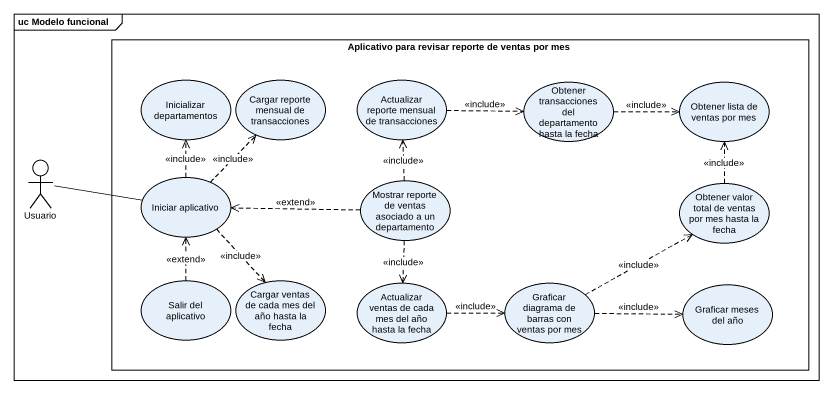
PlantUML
@startuml
mainframe uc Modelo funcional
rectangle "Aplicativo para revisar reporte de ventas por mes" as Aplicativo_para_revisar {
  usecase "Inicializar departamentos" as Inicializar_departamentos
  usecase "Cargar reporte mensual de transacciones" as Cargar_reporte_mensual_de
  usecase "Actualizar reporte mensual de transacciones" as Actualizar_reporte_mensual
  usecase "Obtener transacciones del departamento hasta la fecha" as Obtener_transacciones_del
  usecase "Obtener lista de ventas por mes" as Obtener_lista_de_ventas_por
  usecase "Iniciar aplicativo" as Iniciar_aplicativo
  usecase "Mostrar reporte de ventas asociado a un departamento" as Mostrar_reporte_de_ventas
  usecase "Obtener valor total de ventas por mes hasta la fecha" as Obtener_valor_total_de
  usecase "Salir del aplicativo" as Salir_del_aplicativo
  usecase "Cargar ventas de cada mes del año hasta la fecha" as Cargar_ventas_de_cada_mes
  usecase "Actualizar ventas de cada mes del año hasta la fecha" as Actualizar_ventas_de_cada
  usecase "Graficar diagrama de barras con ventas por mes" as Graficar_diagrama_de_barras
  usecase "Graficar meses del año" as Graficar_meses_del_año
}
actor Usuario
Actualizar_reporte_mensual .right.> Obtener_transacciones_del : <<include>>
Obtener_transacciones_del .right.> Obtener_lista_de_ventas_por : <<include>>
Usuario -right- Iniciar_aplicativo
Iniciar_aplicativo .up.> Inicializar_departamentos : <<include>>
Iniciar_aplicativo .up.> Cargar_reporte_mensual_de : <<include>>
Iniciar_aplicativo ..> Cargar_ventas_de_cada_mes : <<include>>
Mostrar_reporte_de_ventas .up.> Actualizar_reporte_mensual : <<include>>
Mostrar_reporte_de_ventas .left.> Iniciar_aplicativo : <<extend>>
Mostrar_reporte_de_ventas ..> Actualizar_ventas_de_cada : <<include>>
Obtener_valor_total_de .up.> Obtener_lista_de_ventas_por : <<include>>
Salir_del_aplicativo .up.> Iniciar_aplicativo : <<extend>>
Actualizar_ventas_de_cada .right.> Graficar_diagrama_de_barras : <<include>>
Graficar_diagrama_de_barras .right.> Obtener_valor_total_de : <<include>>
Graficar_diagrama_de_barras .right.> Graficar_meses_del_año : <<include>>
@enduml
